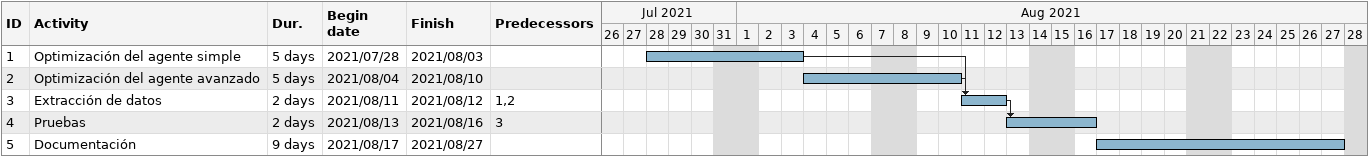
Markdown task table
| ID | Task | Duration | Start | Finish | Predecessors |
|---|---|---|---|---|---|
| 1 | Optimización del agente simple | 5d | 2021-07-28 | 2021-08-03 |  |
| 2 | Optimización del agente avanzado | 5d | 2021-08-04 | 2021-08-10 |  |
| 3 | Extracción de datos | 2d | 2021-08-11 | 2021-08-12 | 1, 2 |
| 4 | Pruebas | 2d | 2021-08-13 | 2021-08-16 | 3 |
| 5 | Documentación | 9d | 2021-08-17 | 2021-08-27 |  |
